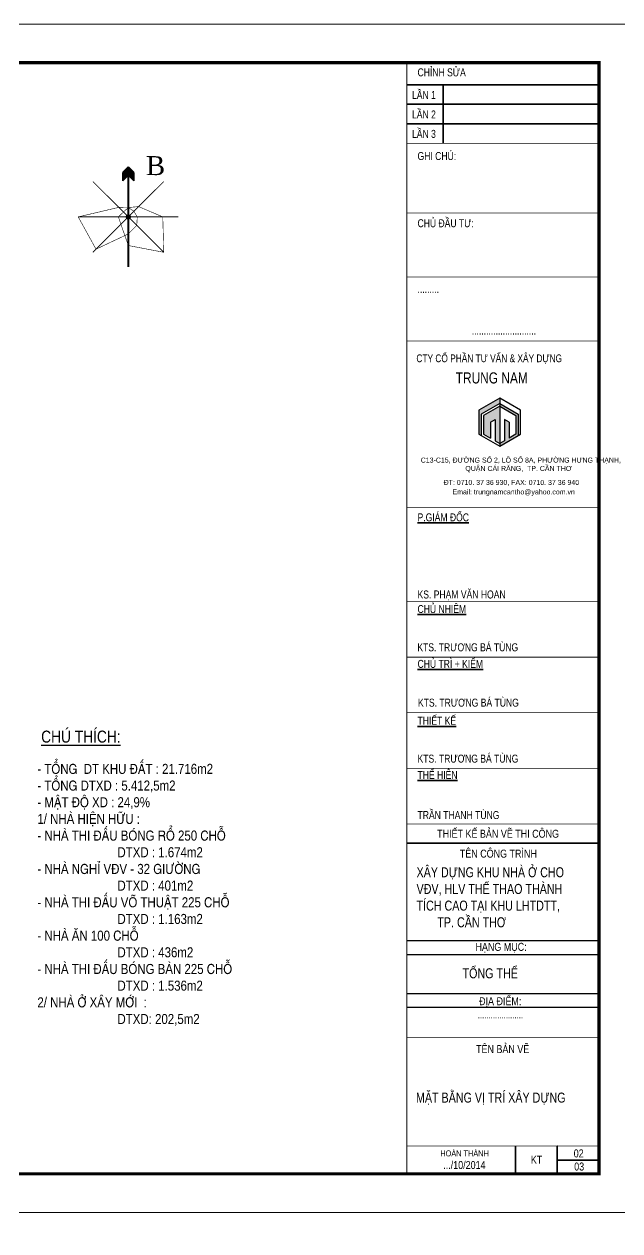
# Model space of a CAD drawing. Header units: millimetres. Extents: x 100 to 288, y -65 to 177.
# Drawn here: x 188.39 to 203.27, y 146.68 to 176.85 of the extents above; entities that cross this region are included whole.
import ezdxf

# ---------------------------------------------------------------- set-up
doc = ezdxf.new("R2010")
doc.units = ezdxf.units.MM
doc.header["$LTSCALE"] = 0.3
doc.header["$MEASUREMENT"] = 0
doc.linetypes.add('DASHDOTX2', pattern=[2, 1, -0.5, 0, -0.5])
doc.layers.get('0').update_dxf_attribs({"linetype": 'CONTINUOUS', "lineweight": 13})
doc.layers.get('DEFPOINTS').update_dxf_attribs({"linetype": 'CONTINUOUS', "lineweight": 13})
for name, color, linetype in [('LAYER 7', 7, 'CONTINUOUS'), ('LAYER1', 1, 'CONTINUOUS'), ('LAYER4', 114, 'CONTINUOUS'), ('LAYER5', 5, 'CONTINUOUS'), ('LAYER7', 7, 'CONTINUOUS'), ('VB', 94, 'CONTINUOUS')]:
    doc.layers.add(name, color=color, linetype=linetype)
doc.styles.add('AVO', font='VAVON.TTF')
doc.styles.add('HELVE-KT', font='VHELVCN.TTF')
doc.styles.add('VNI - HELVE', font='VBOOKMN.TTF', dxfattribs={"width": 0.8})

# ---------------------------------------------------------------- blocks, each defined once
blk = doc.blocks.new('GA')
at = {"linetype": 'Continuous', "ltscale": 0.08}
h = blk.add_hatch(color=8, dxfattribs=at)
h.paths.add_polyline_path([(158.27, 167.362), (158.27, 167.496), (157.749, 167.195), (157.749, 166.594), (157.807, 166.561), (157.807, 167.095)])
h.paths.add_polyline_path([(158.27, 167.296), (157.865, 167.062), (157.865, 166.594), (158.039, 166.494), (158.039, 166.895), (158.154, 166.962), (158.154, 166.427), (158.27, 166.36)])
blk.add_hatch(color=8, dxfattribs=at).paths.add_polyline_path([(158.502, 166.895), (158.386, 166.962), (158.386, 166.427), (158.27, 166.36), (158.27, 166.294), (158.733, 166.561), (158.733, 167.095), (158.27, 167.362), (158.27, 167.296), (158.675, 167.062), (158.675, 166.594), (158.502, 166.494)])
for p, q in [((158.27, 167.496), (158.27, 167.362)), ((158.27, 167.496), (158.27, 166.294)), ((158.27, 167.362), (157.807, 167.095)), ((157.807, 167.095), (157.807, 166.561)), ((158.27, 167.296), (157.865, 167.062)), ((158.27, 167.362), (158.733, 167.095)), ((158.27, 167.296), (158.27, 166.36)), ((158.27, 167.296), (158.675, 167.062)), ((158.733, 167.095), (158.733, 166.561)), ((157.865, 167.062), (157.865, 166.594)), ((158.039, 166.895), (158.154, 166.962)), ((158.039, 166.895), (158.039, 166.494)), ((158.154, 166.962), (158.154, 166.427)), ((158.502, 166.895), (158.386, 166.962)), ((158.386, 166.962), (158.386, 166.427)), ((158.502, 166.895), (158.502, 166.494)), ((158.675, 167.062), (158.675, 166.594))]:
    blk.add_line(p, q, dxfattribs=at)
blk.add_lwpolyline([(157.749, 166.594), (158.27, 166.294), (158.791, 166.594), (158.791, 167.195), (158.27, 167.496), (157.749, 167.195)], close=True, dxfattribs=at)
for points in [[(157.865, 166.594), (158.039, 166.494)], [(158.675, 166.594), (158.502, 166.494)], [(158.154, 166.427), (158.27, 166.36)], [(158.386, 166.427), (158.27, 166.36)]]:
    blk.add_lwpolyline(points, dxfattribs=at)
for points in [[(155.949, 153.941), (160.749, 153.941)], [(155.949, 153.594), (160.749, 153.594)], [(155.949, 152.621), (160.749, 152.621)], [(155.949, 152.274), (160.749, 152.274)]]:
    blk.add_lwpolyline(points)
at = {"layer": 'LAYER 7', "lineweight": 35}
for points in [[(155.949, 175.327), (160.749, 175.327)], [(156.853, 173.869), (156.853, 175.327)], [(155.949, 174.841), (160.749, 174.841)], [(155.949, 174.355), (160.749, 174.355)], [(155.949, 156.371), (160.749, 156.371)], [(158.666, 148.802), (158.666, 148.108)], [(159.707, 148.802), (159.707, 148.802), (159.707, 148.108)], [(159.707, 148.455), (160.749, 148.455)]]:
    blk.add_lwpolyline(points, dxfattribs=at)
at = {"layer": 'LAYER7', "const_width": 0.0278}
blk.add_lwpolyline([(160.749, 175.883), (155.949, 175.883), (155.949, 148.108), (160.749, 148.108)], close=True, dxfattribs=at)
at = {"layer": 'LAYER7'}
for points, const_width in [([(155.949, 173.869), (160.749, 173.869)], 0.0174), ([(155.949, 172.125), (160.749, 172.125)], 0.0174), ([(155.949, 170.525), (160.749, 170.525)], 0.0174), ([(155.949, 168.925), (160.749, 168.925)], 0.0212), ([(155.949, 164.759), (160.749, 164.759)], 0.0174), ([(155.949, 162.412), (160.749, 162.412)], 0.0174), ([(155.949, 161.023), (160.749, 161.023)], 0.0174), ([(155.949, 159.634), (160.749, 159.634)], 0.0174), ([(155.949, 158.246), (160.749, 158.246)], 0.0174), ([(155.949, 156.857), (160.749, 156.857)], 0.0174), ([(155.949, 151.51), (160.749, 151.51)], 0.0174), ([(155.949, 148.802), (160.749, 148.802)], 0.0174)]:
    blk.add_lwpolyline(points, dxfattribs=dict(at, const_width=const_width))
at = {"layer": 'LAYER 7', "lineweight": 35, "attachment_point": 1, "style": 'VNI - HELVE'}
for s, insert, char_height, width in [('CHÆNH SÖÛA', (156.217, 175.74), 0.2, 5.31965), ('LAÀN 1', (156.079, 175.174), 0.2, 5.31965), ('LAÀN 2', (156.079, 174.688), 0.2, 5.31965), ('LAÀN 3', (156.079, 174.202), 0.2, 5.31965), ('GHI CHUÙ:', (156.217, 173.649), 0.2, 5.31965), ('CHUÛ ÑAÀU TÖ:', (156.217, 171.969), 0.2, 5.31965), ('.........', (156.217, 170.324), 0.2, 5.31965), ('...........................', (157.571, 169.286), 0.2, 5.31965), ('{\\LP.GIAÙM ÑOÁC}', (156.217, 164.618), 0.2, 5.31965), ('KS. PHAÏM VAÊN HOAN', (156.217, 162.69), 0.2, 5.31965), ('{\\LCHUÛ NHIEÄM}', (156.217, 162.326), 0.2, 5.31965), ('KTS. TRÖÔNG BAÙ TUØNG', (156.212, 161.37), 0.2, 5.31965), ('{\\LCHUÛ TRÌ + KIEÅM}', (156.217, 160.955), 0.2, 5.31965), ('KTS. TRÖÔNG BAÙ TUØNG', (156.228, 159.986), 0.2, 5.31965), ('{\\LTHIEÁT KEÁ}', (156.217, 159.532), 0.2, 5.31965), ('KTS. TRÖÔNG BAÙ TUØNG', (156.217, 158.587), 0.2, 5.31965), ('{\\LTHEÅ HIEÄN}', (156.217, 158.179), 0.2, 5.31965), ('TRAÀN THANH TUØNG', (156.217, 157.177), 0.2, 5.31965), ('{\\fVNI-Helve|b0|i0|c0|p2;THIEÁT KEÁ BAÛN VEÕ THI COÂNG}', (156.707, 156.71), 0.2, 5.31965), ('{\\fVNI-Helve|b0|i0|c0|p2;TEÂN COÂNG TRÌNH}', (157.273, 156.212), 0.2, 5.31965), ('XAÂY DÖÏNG KHU NHAØ ÔÛ CHO\\PVÑV, HLV THEÅ THAO THAØNH \\PTÍCH CAO TAÏI KHU LHTDTT, \\P       TP. CAÀN THÔ', (156.192, 155.772), 0.25, 7.09083), ('{\\fVNI-Helve|b0|i0|c0|p2;HAÏNG MUÏC:}', (157.663, 153.883), 0.2, 5.31965), ('TOÅNG THEÅ', (157.341, 153.247), 0.25, 7.09083), ('{\\fVNI-Helve|b0|i0|c0|p2;ÑÒA ÑIEÅM:}', (157.754, 152.524), 0.2, 5.31965), ('{\\fVNI-Helve|b0|i0|c0|p2;.....................}', (157.72, 152.167), 0.17359, 5.31965), ('{\\fVNI-Helve|b0|i0|c0|p2;TEÂN BAÛN VEÕ}', (157.678, 151.327), 0.2, 5.31965), ('{\\fVNI-Helve|b0|i0|c0|p2;HOAØN THAØNH}', (156.785, 148.695), 0.15, 5.31965), ('{\\fVNI-Helve|b0|i0|c0|p2;.../10/2014}', (156.859, 148.43), 0.2, 5.31965), ('{\\fVNI-Helve|b0|i0|c0|p2;KT}', (159.047, 148.564), 0.2, 5.31965), ('{\\fVNI-Helve|b0|i0|c0|p2;03}', (160.129, 148.392), 0.2, 5.31965)]:
    blk.add_mtext(s, dxfattribs=dict(at, insert=insert, char_height=char_height, width=width))
at = {"layer": 'LAYER5', "attachment_point": 1, "style": 'VNI - HELVE'}
for s, insert, char_height, width in [('{\\H0.9774x;CTY COÅ PHAÀN TÖ VAÁN & XAÂY DÖÏNG} ', (156.188, 168.59), 0.19891, 4.67984), ('TRUNG NAM', (157.171, 168.142), 0.2777, 3.59296), ('{\\fVNI-Helve|b0|i0|c0|p2;C13-C15, ÑÖÔØNG SOÁ 2, LOÂ SOÁ 8A, PHÖÔØNG HÖNG THAÏNH, \\P                       QUAÄN CAÙI RAÊNG,  TP. CAÀN THÔ}', (156.296, 166.011), 0.12499, 8.0242), ('{\\fVNI-Helve|b0|i0|c0|p2;ÑT: 0710. 37 36 930, FAX: 0710. 37 36 940}', (156.868, 165.453), 0.12499, 8.0242), ('{\\fVNI-Helve|b0|i0|c0|p2;Email: trungnamcantho@yahoo.com.vn}', (157.09, 165.217), 0.12499, 8.0242)]:
    blk.add_mtext(s, dxfattribs=dict(at, insert=insert, char_height=char_height, width=width))
blk = doc.blocks.new('mt')
at = {"layer": 'LAYER4'}
for points, const_width in [([(0, 29.71), (-3.38, 26.24)], 0.81), ([(0, 29.71), (0, -29.71)], 1.13), ([(0, 29.71), (3.38, 26.24)], 0.81), ([(-3.38, 26.24), (-3.38, 21.38)], 0.81), ([(0, 24.85), (-3.38, 21.38)], 0.81), ([(0, 24.85), (3.38, 21.38)], 0.81), ([(3.38, 26.24), (3.38, 21.38)], 0.81), ([(-21.01, -21.01), (21.01, 21.01)], 0.486), ([(-21.01, 21.01), (21.01, -21.01)], 0.486), ([(-29.71, 0), (29.71, 0)], 0.486)]:
    blk.add_lwpolyline(points, dxfattribs=dict(at, const_width=const_width))
at = {"layer": 'LAYER4', "const_width": 0.324}
for points in [[(-29.71, 0), (-5.66, 5.66), (0, 5.55), (3.31, 3.31), (5.3, 0), (5, -5), (0, -10.1), (-19.16, -19.16)], [(20.42, 0), (6.11, 6.11), (0, 5.55), (-2.9, 2.9), (-5.92, 0), (0, -16.99), (21.01, -21.01)]]:
    blk.add_lwpolyline(points, close=True, dxfattribs=at)
at = {"layer": 'LAYER4'}
blk.add_circle((0, 0), 1.18, dxfattribs=at)
for points in [[(-3.38, 21.38), (-3.38, 26.24), (0, 24.85), (0, 29.71)], [(3.38, 21.38), (3.38, 26.24), (0, 24.85), (0, 29.71)]]:
    blk.add_solid(points, dxfattribs=at)
at = {"layer": 'LAYER4', "insert": (10.48, 36.05), "char_height": 11.25, "width": 19.3468, "attachment_point": 1, "rotation": 359.94873, "style": 'AVO'}
blk.add_mtext('{\\fRomantic|b0|i0|c2|p2;B}', dxfattribs=at)

msp = doc.modelspace()

# ---------------------------------------------------------------- linework, layer by layer
at = {"layer": 'DEFPOINTS', "linetype": 'Continuous', "ltscale": 0.08}
for points in [[(161.74885, 147.14536), (203.74885, 147.14536), (203.74885, 176.84536), (161.74885, 176.84536)], [(161.74885, 117.44536), (203.74885, 117.44536), (203.74885, 147.14536), (161.74885, 147.14536)]]:
    msp.add_lwpolyline(points, close=True, dxfattribs=at)
at = {"layer": 'LAYER7', "linetype": 'Continuous', "const_width": 0.08}
msp.add_lwpolyline([(202.74885, 175.88282), (163.54885, 175.88282), (163.54885, 148.10791), (202.74885, 148.10791)], close=True, dxfattribs=at)

# ---------------------------------------------------------------- block references
at = {"layer": 'LAYER 7', "lineweight": -2}
msp.add_blockref('GA', (42, 0), dxfattribs=at)
at = {"layer": 'VB', "linetype": 'Continuous', "ltscale": 0.08, "xscale": 0.04212000000116234, "yscale": 0.04212000007973415, "zscale": 0.04212}
msp.add_blockref('mt', (190.99421, 172.02754), dxfattribs=at)

# ---------------------------------------------------------------- texts
at = {"layer": 'LAYER 7', "lineweight": 35, "width": 5.3196514, "attachment_point": 1, "style": 'VNI - HELVE'}
for s, insert, char_height in [('MAËT BAÈNG VÒ TRÍ XAÂY DÖÏNG', (198.17788, 150.13987), 0.25), ('{\\fVNI-Helve|b0|i0|c0|p2;02}', (202.11666, 148.72004), 0.2)]:
    msp.add_mtext(s, dxfattribs=dict(at, insert=insert, char_height=char_height))
at = {"layer": 'LAYER1', "linetype": 'DASHDOTX2', "insert": (189.80948, 159.18739), "char_height": 0.3, "width": 7.2503703, "attachment_point": 2}
msp.add_mtext('{\\fVNI-Helve-Condense|b0|i0|c0|p2;\\LCHUÙ THÍCH:}', dxfattribs=at)
at = {"layer": 'LAYER1', "linetype": 'Continuous', "ltscale": 0.05, "insert": (188.72271, 158.35598), "char_height": 0.25, "width": 17.4622, "attachment_point": 1, "style": 'HELVE-KT'}
msp.add_mtext('- TOÅNG  DT KHU ÑAÁT : 21.716m2\\P- TOÅNG DTXD : 5.412,5m2 \\P- MAÄT ÑOÄ XD : 24,9%\\P1/ NHAØ HIEÄN HÖÕU :\\P- NHAØ THI ÑAÁU BOÙNG ROÅ 250 CHOÃ \\P^I^IDTXD : 1.674m2\\P- NHAØ NGHÆ VÑV - 32 GIÖÔØNG\\P^I^IDTXD : 401m2\\P- NHAØ THI ÑAÁU VOÕ THUAÄT 225 CHOÃ\\P^I^IDTXD : 1.163m2\\P- NHAØ AÊN 100 CHOÃ\\P^I^IDTXD : 436m2\\P- NHAØ THI ÑAÁU BOÙNG BAØN 225 CHOÃ\\P^I^IDTXD : 1.536m2\\P2/ NHAØ ÔÛ XAÂY MÔÙI  : \\P^I^IDTXD: 202,5m2', dxfattribs=at)

doc.saveas('drawing.dxf')
